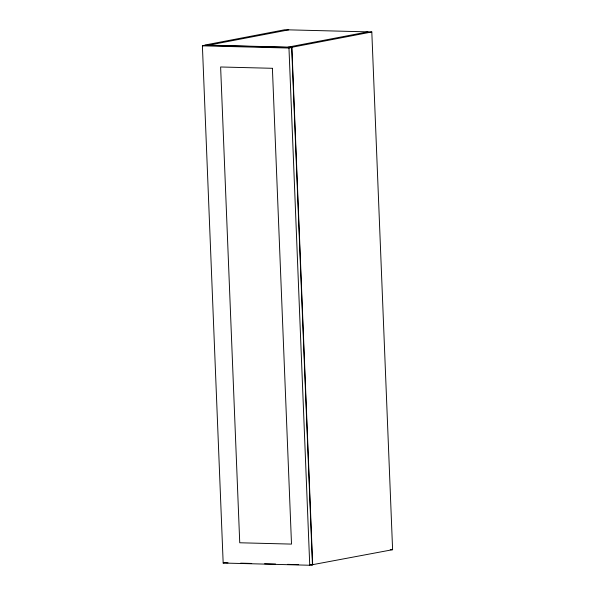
<?xml version="1.0" encoding="UTF-8"?>
<svg xmlns="http://www.w3.org/2000/svg" width="595" height="595" viewBox="0 0 595 595"><rect width="100%" height="100%" fill="white"/><g stroke="black" fill="none" stroke-linecap="round" stroke-linejoin="round"><path stroke-width="0.89" d="M202.397 45.83L205.111 45.309L291.676 47.518L312.449 564.729L309.742 565.25L223.17 563.041L202.397 45.83L288.969 48.039L291.676 47.518M208.793 45.146L288.724 29.847M287.973 47.161L367.896 31.87M371.808 31.966L284.804 29.75L204.881 45.049L291.885 47.265L371.808 31.966L392.603 549.698L311.111 564.952M223.17 563.041L225.884 562.52M390.253 549.639L392.603 549.698M310.612 564.685L312.449 564.729M225.676 562.773L228.026 562.833M240.64 563.16L251.685 563.443M264.574 563.77L275.619 564.053M287.586 564.357L298.638 564.64M291.885 47.265L312.68 564.997M288.969 48.039L309.742 565.25M272.398 68.299L220.626 66.982L239.74 542.774L291.505 544.098L272.398 68.299"/></g></svg>
